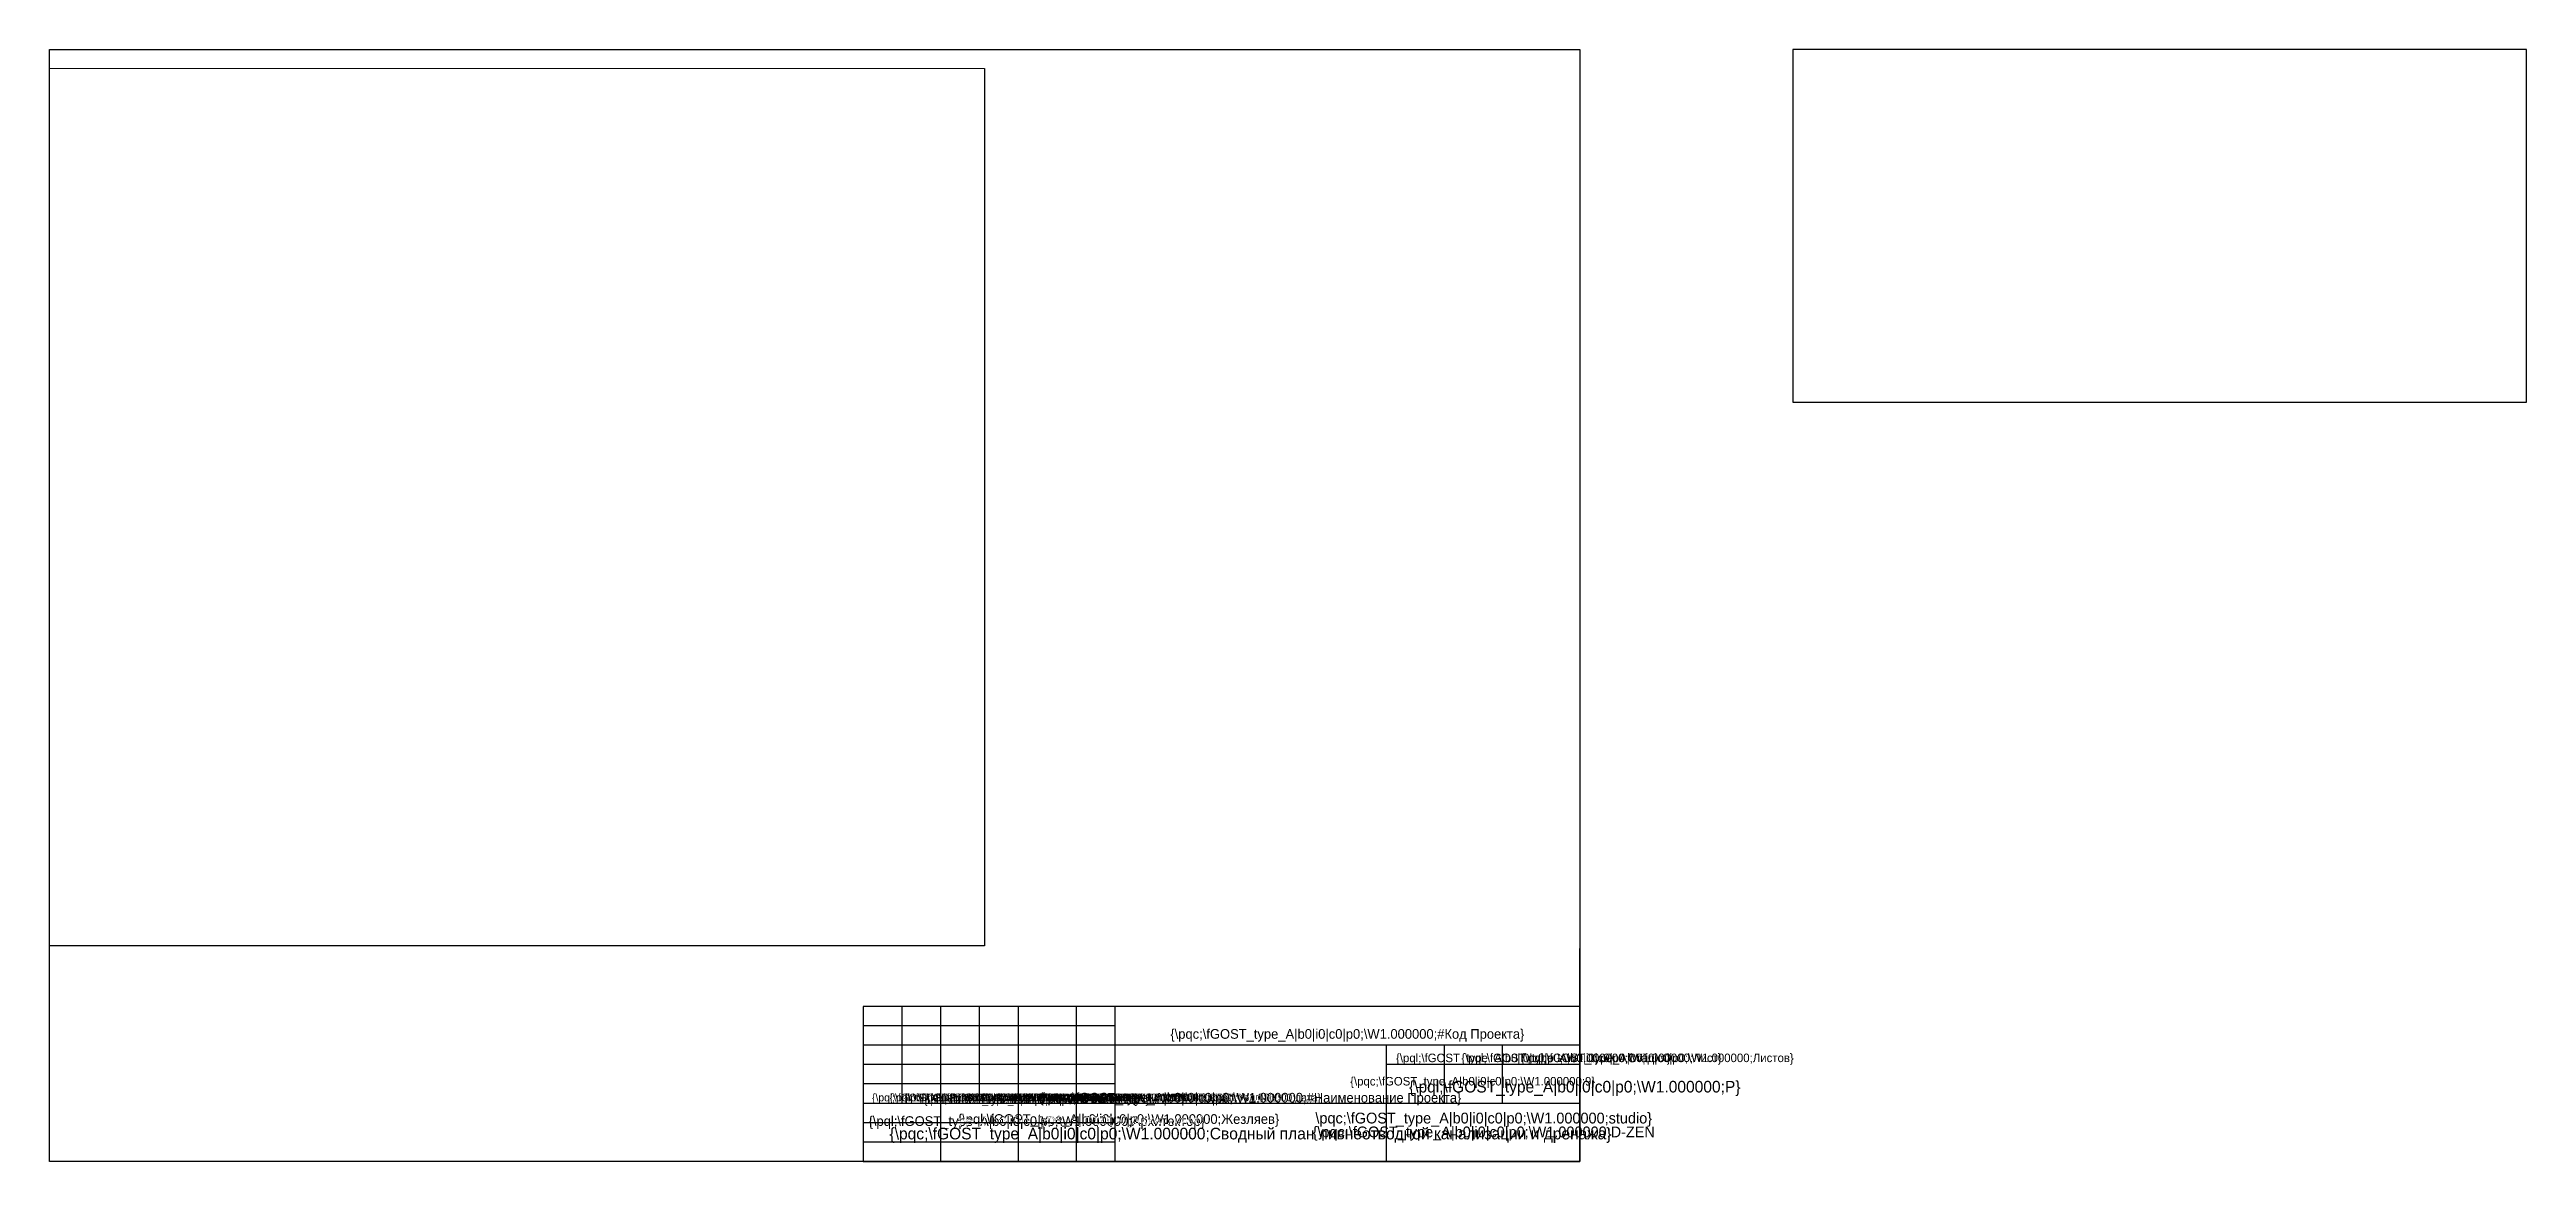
# Model space of a CAD drawing. Extents: x -38123668 to 659, y -20516730 to 292.
# Drawn here: x 20 to 659, y 5 to 292 of the extents above.
import ezdxf
from ezdxf.enums import TextEntityAlignment as Align

# ---------------------------------------------------------------- set-up
doc = ezdxf.new("R2010")
doc.units = 0
for name, color, linetype in [('0_Ном._пера__7', 7, 'CONTINUOUS'), ('0_Ном._пера__8', 7, 'CONTINUOUS'), ('NONPLOTTABLE_0', 7, 'CONTINUOUS')]:
    doc.layers.add(name, color=color, linetype=linetype)
doc.styles.add('СГЕНЕРИР_СТИЛЬ_6', font='СГЕНЕРИР_СТИЛЬ_6')
doc.styles.add('СГЕНЕРИР_СТИЛЬ_9', font='СГЕНЕРИР_СТИЛЬ_9')

msp = doc.modelspace()

# ---------------------------------------------------------------- linework, layer by layer
at = {"layer": '0_Ном._пера__7', "color": 7, "linetype": 'CONTINUOUS'}
for points in [[(295, 45), (230, 45)], [(295, 40), (230, 40)], [(295, 30), (230, 30)], [(295, 15), (230, 15)], [(295, 10), (230, 10)]]:
    msp.add_lwpolyline(points, dxfattribs=at)
at = {"layer": '0_Ном._пера__8', "color": 7, "linetype": 'CONTINUOUS'}
msp.add_line((230, 45), (230, 5), dxfattribs=at)
msp.add_lwpolyline([(415, 5), (20, 5), (20, 292), (415, 292)], close=True, dxfattribs=at)
for points in [[(415, 5), (415, 60)], [(415, 45), (230, 45)], [(240, 45), (240, 20)], [(250, 45), (250, 5)], [(260, 45), (260, 20)], [(270, 45), (270, 5)], [(285, 45), (285, 5)], [(295, 45), (295, 5)], [(415, 35), (230, 35)], [(365, 35), (365, 5)], [(380, 35), (380, 20)], [(395, 35), (395, 20)], [(415, 30), (365, 30)], [(295, 25), (230, 25)], [(295, 20), (230, 20)], [(415, 20), (295, 20)], [(230, 5), (415, 5)]]:
    msp.add_lwpolyline(points, dxfattribs=at)
at = {"layer": 'NONPLOTTABLE_0', "color": 252, "linetype": 'CONTINUOUS'}
for points in [[(469.99, 292), (469.99, 200.97), (589.24, 200.97), (659.35, 200.97), (659.35, 292)], [(20, 287.22), (261.34, 287.1), (261.34, 60.63), (20, 60.63)]]:
    msp.add_lwpolyline(points, close=True, dxfattribs=at)

# ---------------------------------------------------------------- texts
at = {"layer": '0_Ном._пера__7', "color": 7, "linetype": 'CONTINUOUS'}
for s, height, style, p in [('{\\pqc;\\fGOST_type_A|b0|i0|c0|p0;\\W1.000000;#Код Проекта}', 2.5, 'СГЕНЕРИР_СТИЛЬ_6', (355, 37.92)), ('{\\pqc;\\fGOST_type_A|b0|i0|c0|p0;\\W1.000000;9}', 2.2, 'СГЕНЕРИР_СТИЛЬ_9', (387.34, 25.71)), ('{\\pqc;\\fGOST_type_A|b0|i0|c0|p0;\\W1.000000;#Наименование Проекта}', 2.5, 'СГЕНЕРИР_СТИЛЬ_6', (330, 21.46)), ('{\\pqc;\\fGOST_type_A|b0|i0|c0|p0;\\W1.000000;Сводный план ливнеотводной канализации и дренажа}', 3, 'СГЕНЕРИР_СТИЛЬ_6', (330, 12.2)), ('{\\pqc;\\fGOST_type_A|b0|i0|c0|p0;\\W1.000000;D-ZEN', 2.7921, 'СГЕНЕРИР_СТИЛЬ_6', (390.2, 12.62)), ('\\pqc;\\fGOST_type_A|b0|i0|c0|p0;\\W1.000000;studio}', 2.7921, 'СГЕНЕРИР_СТИЛЬ_6', (390.2, 16.2))]:
    msp.add_text(s, height=height, dxfattribs=dict(at, style=style)).set_placement(p, align=Align.MIDDLE_CENTER)
at = {"layer": '0_Ном._пера__7', "color": 7, "linetype": 'CONTINUOUS', "style": 'СГЕНЕРИР_СТИЛЬ_6'}
for s, height, p in [('{\\pql;\\fGOST_type_A|b0|i0|c0|p0;\\W1.000000;Стадия}', 2.2, (367.56, 31.73)), ('{\\pql;\\fGOST_type_A|b0|i0|c0|p0;\\W1.000000;Лист}', 2.2, (384.43, 31.74)), ('{\\pql;\\fGOST_type_A|b0|i0|c0|p0;\\W1.000000;Листов}', 2.2, (399.84, 31.74)), ('{\\pql;\\fGOST_type_A|b0|i0|c0|p0;\\W1.000000;Р}', 3, (370.9, 24.3)), ('{\\pql;\\fGOST_type_A|b0|i0|c0|p0;\\W1.000000;изм}', 2, (232.3, 21.51)), ('{\\pql;\\fGOST_type_A|b0|i0|c0|p0;\\W1.000000;.}', 2, (236.87, 21.51)), ('{\\pql;\\fGOST_type_A|b0|i0|c0|p0;\\W1.000000;кол}', 2, (240.57, 21.51)), ('{\\pql;\\fGOST_type_A|b0|i0|c0|p0;\\W1.000000;.}', 2, (244.94, 21.51)), ('{\\pql;\\fGOST_type_A|b0|i0|c0|p0;\\W1.000000;уч}', 2, (245.76, 20.94)), ('{\\pql;\\fGOST_type_A|b0|i0|c0|p0;\\W1.000000;.}', 2, (248.61, 21.51)), ('{\\pql;\\fGOST_type_A|b0|i0|c0|p0;\\W1.000000;лист}', 2, (252.19, 21.51)), ('{\\pql;\\fGOST_type_A|b0|i0|c0|p0;\\W1.000000;№}', 2, (260.4, 21.51)), ('{\\pql;\\fGOST_type_A|b0|i0|c0|p0;\\W1.000000;док}', 2, (264.39, 21.51)), ('{\\pql;\\fGOST_type_A|b0|i0|c0|p0;\\W1.000000;.}', 2, (268.78, 21.51)), ('{\\pql;\\fGOST_type_A|b0|i0|c0|p0;\\W1.000000;подпись}', 2, (272.34, 21.51)), ('{\\pql;\\fGOST_type_A|b0|i0|c0|p0;\\W1.000000;дата}', 2, (287.15, 21.51)), ('{\\pql;\\fGOST_type_A|b0|i0|c0|p0;\\W1.000000;Архитектор}', 2.5, (231.41, 15.42)), ('{\\pql;\\fGOST_type_A|b0|i0|c0|p0;\\W1.000000;Жезляев}', 2.5, (254.47, 15.95))]:
    msp.add_text(s, height=height, dxfattribs=at).set_placement(p, align=Align.MIDDLE_LEFT)

doc.saveas('drawing.dxf')
